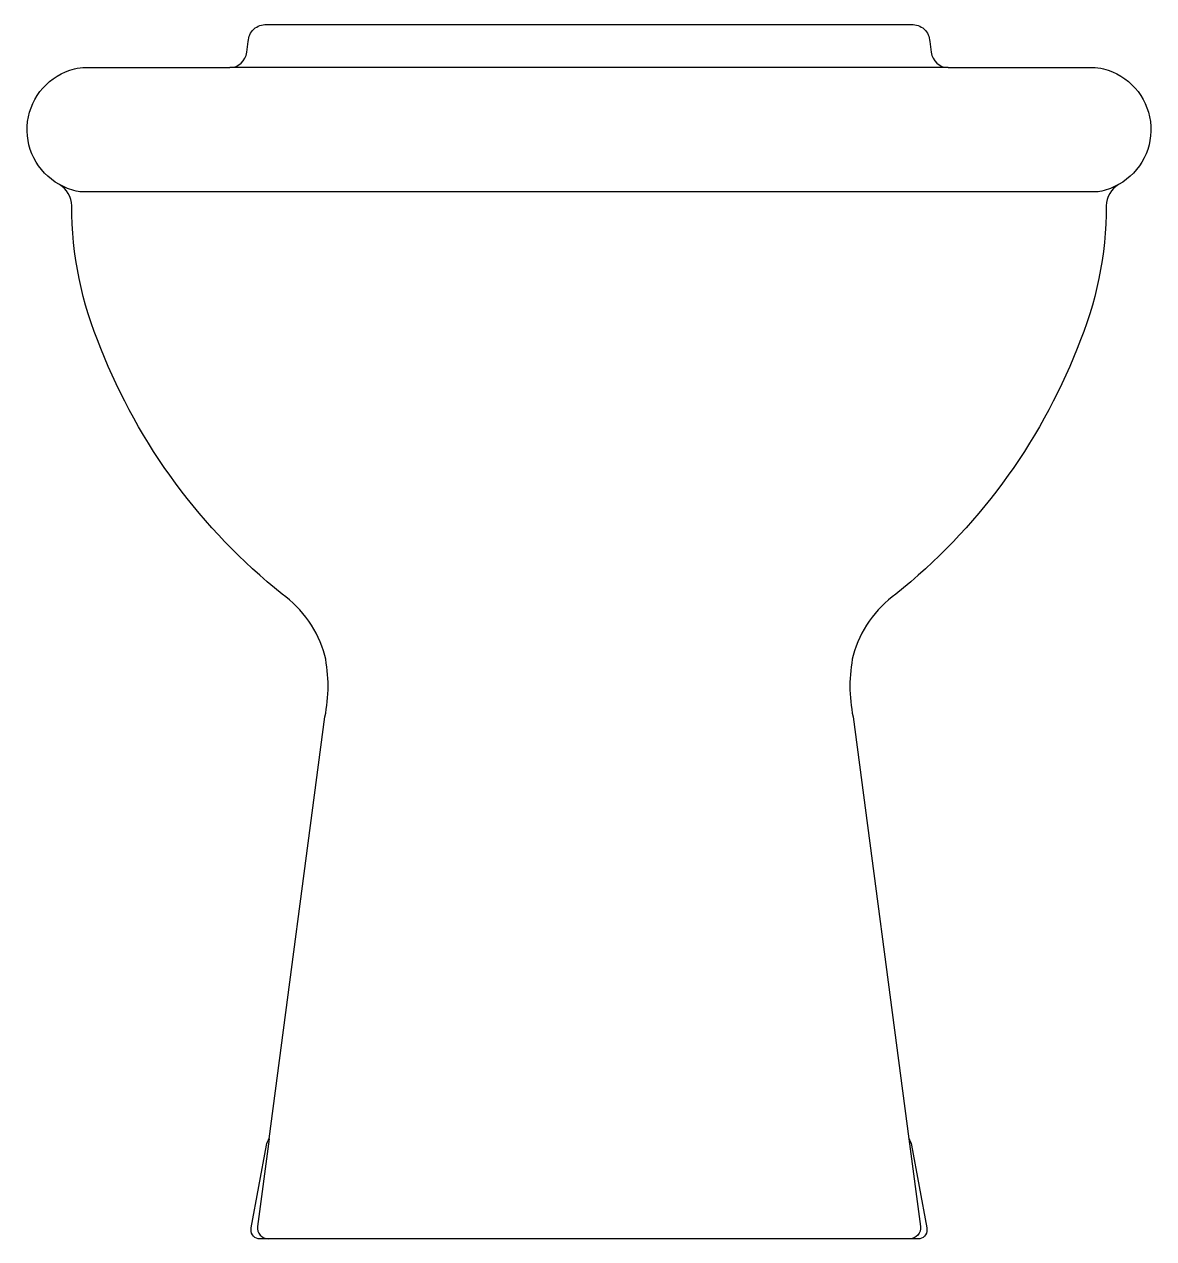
# Model space of a CAD drawing. Extents: x -871.78 to -871.412, y 506.335 to 506.73.
import ezdxf

# ---------------------------------------------------------------- set-up
doc = ezdxf.new("R2010")
doc.units = 0
doc.header["$LTSCALE"] = 50
doc.header["$MEASUREMENT"] = 0
doc.layers.add('A-PECAS', color=2, linetype='CONTINUOUS')
doc.layers.add('ESC1-50', color=1, linetype='CONTINUOUS')

# ---------------------------------------------------------------- blocks, each defined once
blk = doc.blocks.new('P-31-F')
at = {"layer": 'A-PECAS'}
blk.add_lwpolyline([(0, 0.3955), (0.105, 0.3955, -0.423767), (0.111, 0.39), (0.1115, 0.3865, 0.386933), (0.117, 0.3815), (0.16394, 0.3815, -0.053169), (0.16763, 0.38108, -0.678294), (0.17253, 0.34338, 0.259163), (0.1685, 0.3365, -0.101094), (0.159, 0.29, -0.130643), (0.1, 0.21, 0.170066), (0.086, 0.19, 0.1), (0.086, 0.17), (0.1042, 0.03248, -0.128879), (0.105, 0.0305), (0.11, 0.0035, -0.442503), (0.10775, 0), (0.10451, 0), (0, 0), (-0.10451, 0), (-0.10775, 0, -0.442503), (-0.11, 0.0035), (-0.105, 0.0305, -0.128879), (-0.1042, 0.03248), (-0.086, 0.17, 0.1), (-0.086, 0.19, 0.170066), (-0.1, 0.21, -0.130643), (-0.159, 0.29, -0.101094), (-0.1685, 0.3365, 0.259163), (-0.17253, 0.34338, -0.678294), (-0.16763, 0.38108, -0.053169), (-0.16394, 0.3815), (-0.117, 0.3815, 0.386933), (-0.1115, 0.3865), (-0.111, 0.39, -0.423767), (-0.105, 0.3955)], format="xyb", close=True, dxfattribs=at)
at = {"layer": 'ESC1-50'}
blk.add_lwpolyline([(0.117, 0.3815), (0, 0.3815), (-0.117, 0.3815)], dxfattribs=at)
for points in [[(0.17253, 0.34338, -0.072183), (0.16704, 0.34128, -0.074671), (0.16458, 0.341), (0, 0.341), (-0.16458, 0.341, -0.074671), (-0.16704, 0.34128, -0.072183), (-0.17253, 0.34338)], [(-0.1042, 0.03248), (-0.10798, 0.00396, 0.453301), (-0.10451, 0)], [(0.1042, 0.03248), (0.10798, 0.00396, -0.453301), (0.10451, 0)]]:
    blk.add_lwpolyline(points, format="xyb", dxfattribs=at)

msp = doc.modelspace()

# ---------------------------------------------------------------- block references
at = {"layer": 'A-PECAS'}
msp.add_blockref('P-31-F', (-871.59636, 506.33453), dxfattribs=at)

doc.saveas('drawing.dxf')
